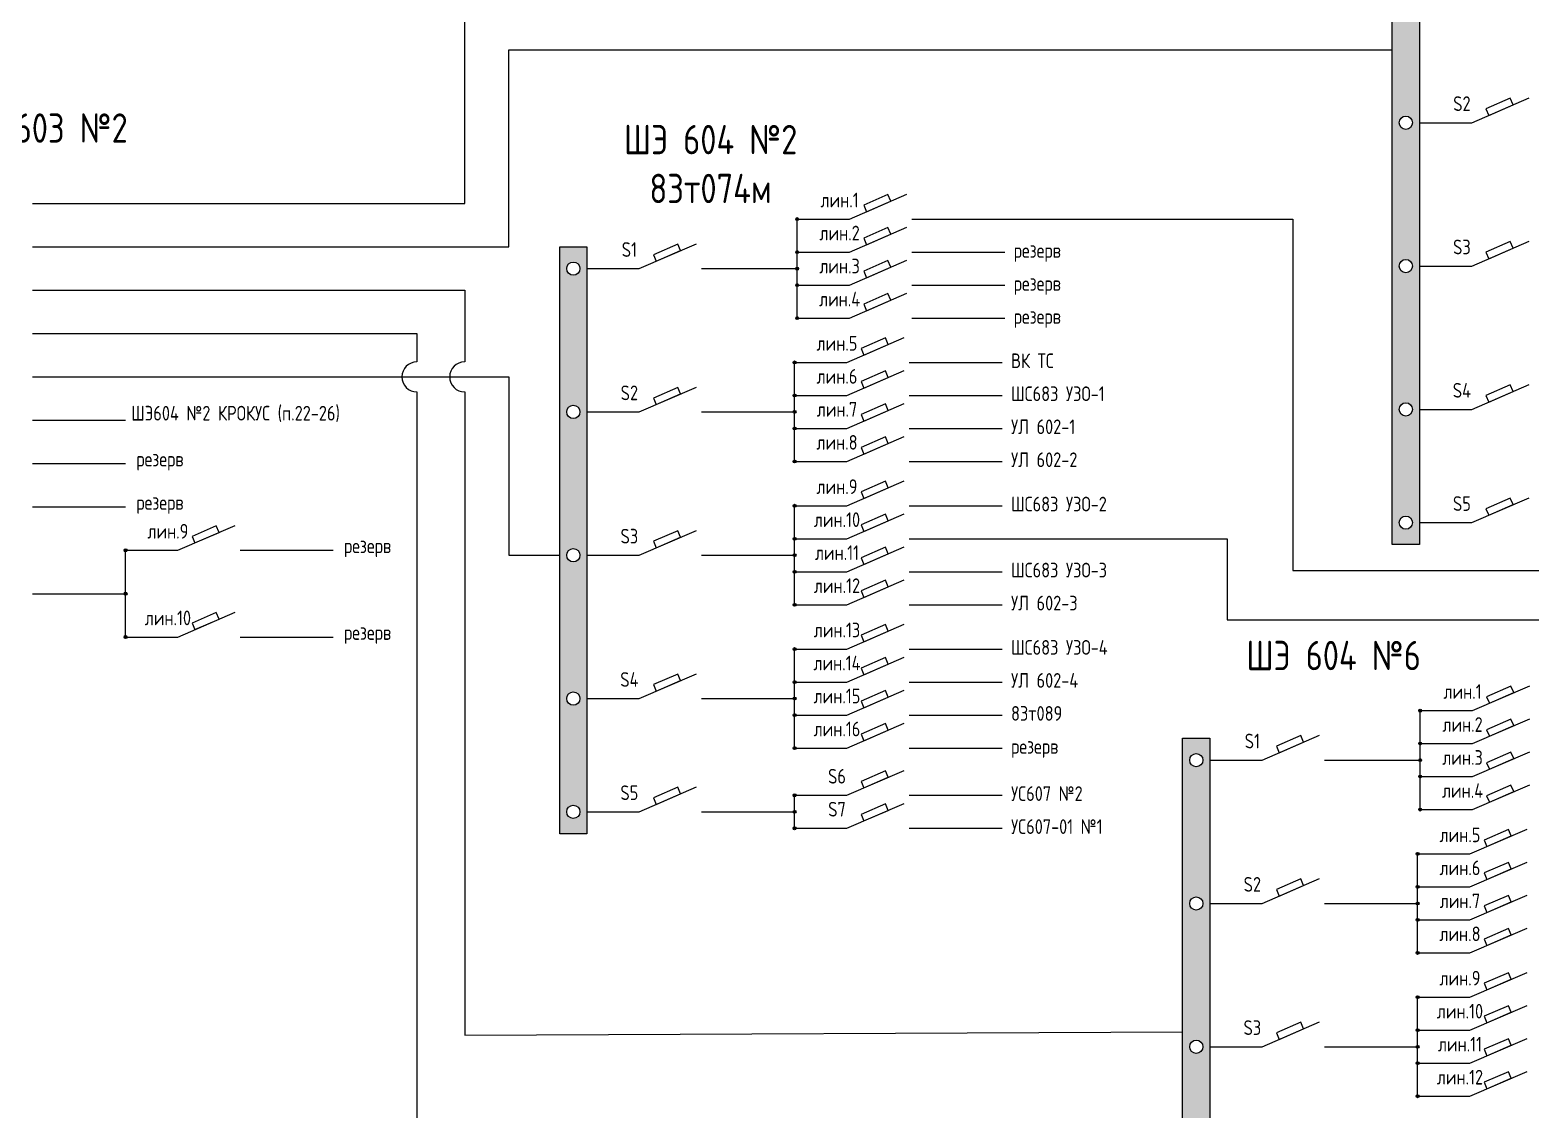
# Model space of a CAD drawing. Header units: millimetres. Extents: x 467 to 777, y 582 to 887.
# Drawn here: x 538.3 to 589.5, y 645.1 to 681.9 of the extents above; entities that cross this region are included whole.
import ezdxf

# ---------------------------------------------------------------- set-up
doc = ezdxf.new("R2010")
doc.units = ezdxf.units.MM
doc.header["$LTSCALE"] = 0.1

msp = doc.modelspace()

# ---------------------------------------------------------------- hatches: boundary and pattern name
h = msp.add_hatch(color=256)
h.paths.add_polyline_path([(585.696, 684.392), (584.765, 684.392), (584.765, 664.372), (585.696, 664.372)])
h.paths.add_polyline_path([(585.004, 673.869, -1), (585.457, 673.869, -1)], flags=16)
h.paths.add_polyline_path([(585.457, 668.98, -1), (585.004, 668.98, -1)], flags=16)
h.paths.add_polyline_path([(585.004, 678.758, -1), (585.457, 678.758, -1)], flags=16)
h.paths.add_polyline_path([(585.457, 665.118, -1), (585.004, 665.118, -1)], flags=16)
h.paths.add_polyline_path([(585.004, 683.646, -1), (585.457, 683.646, -1)], flags=16)
h = msp.add_hatch(color=256)
h.paths.add_polyline_path([(564.528, 675.471), (564.477, 675.471), (564.477, 675.42, 0.414214)], flags=17)
h.paths.add_polyline_path([(564.427, 675.471, 0.414214), (564.477, 675.42), (564.477, 675.471), (564.528, 675.471, 1)])
h = msp.add_hatch(color=256)
h.paths.add_polyline_path([(556.379, 654.508), (557.31, 654.508), (557.31, 674.528), (556.379, 674.528)])
h.paths.add_polyline_path([(556.618, 664.005, -1), (557.071, 664.005, -1)], flags=16)
h.paths.add_polyline_path([(557.071, 659.116, -1), (556.618, 659.116, -1)], flags=16)
h.paths.add_polyline_path([(556.618, 668.894, -1), (557.071, 668.894, -1)], flags=16)
h.paths.add_polyline_path([(557.071, 655.254, -1), (556.618, 655.254, -1)], flags=16)
h.paths.add_polyline_path([(556.618, 673.782, -1), (557.071, 673.782, -1)], flags=16)
h = msp.add_hatch(color=256)
h.paths.add_polyline_path([(564.528, 674.345), (564.477, 674.345), (564.477, 674.295, 0.414214)], flags=17)
h.paths.add_polyline_path([(564.427, 674.345, 0.414214), (564.477, 674.295), (564.477, 674.345), (564.528, 674.345, 1)])
h = msp.add_hatch(color=256)
h.paths.add_polyline_path([(564.528, 673.782), (564.477, 673.782), (564.477, 673.732, 0.414214)], flags=17)
h.paths.add_polyline_path([(564.427, 673.782, 0.414214), (564.477, 673.732), (564.477, 673.782), (564.528, 673.782, 1)])
h = msp.add_hatch(color=256)
h.paths.add_polyline_path([(564.528, 673.22), (564.477, 673.22), (564.477, 673.169, 0.414214)], flags=17)
h.paths.add_polyline_path([(564.427, 673.22, 0.414214), (564.477, 673.169), (564.477, 673.22), (564.528, 673.22, 1)])
h = msp.add_hatch(color=256)
h.paths.add_polyline_path([(564.528, 672.094), (564.477, 672.094), (564.477, 672.044, 0.414214)], flags=17)
h.paths.add_polyline_path([(564.427, 672.094, 0.414214), (564.477, 672.044), (564.477, 672.094), (564.528, 672.094, 1)])
h = msp.add_hatch(color=256)
h.paths.add_polyline_path([(564.439, 670.582), (564.389, 670.582), (564.389, 670.532, 0.414214)], flags=17)
h.paths.add_polyline_path([(564.338, 670.582, 0.414214), (564.389, 670.532), (564.389, 670.582), (564.439, 670.582, 1)])
h = msp.add_hatch(color=256)
h.paths.add_polyline_path([(564.439, 669.456), (564.389, 669.456), (564.389, 669.406, 0.414214)], flags=17)
h.paths.add_polyline_path([(564.338, 669.456, 0.414214), (564.389, 669.406), (564.389, 669.456), (564.439, 669.456, 1)])
h = msp.add_hatch(color=256)
h.paths.add_polyline_path([(564.439, 668.894), (564.389, 668.894), (564.389, 668.843, 0.414214)], flags=17)
h.paths.add_polyline_path([(564.338, 668.894, 0.414214), (564.389, 668.843), (564.389, 668.894), (564.439, 668.894, 1)])
h = msp.add_hatch(color=256)
h.paths.add_polyline_path([(564.439, 668.331), (564.389, 668.331), (564.389, 668.281, 0.414214)], flags=17)
h.paths.add_polyline_path([(564.338, 668.331, 0.414214), (564.389, 668.281), (564.389, 668.331), (564.439, 668.331, 1)])
h = msp.add_hatch(color=256)
h.paths.add_polyline_path([(564.439, 667.205), (564.389, 667.205), (564.389, 667.155, 0.414214)], flags=17)
h.paths.add_polyline_path([(564.338, 667.205, 0.414214), (564.389, 667.155), (564.389, 667.205), (564.439, 667.205, 1)])
h = msp.add_hatch(color=256)
h.paths.add_polyline_path([(564.439, 665.693), (564.389, 665.693), (564.389, 665.643, 0.414214)], flags=17)
h.paths.add_polyline_path([(564.338, 665.693, 0.414214), (564.389, 665.643), (564.389, 665.693), (564.439, 665.693, 1)])
h = msp.add_hatch(color=256)
h.paths.add_polyline_path([(564.439, 664.568), (564.389, 664.568), (564.389, 664.517, 0.414214)], flags=17)
h.paths.add_polyline_path([(564.338, 664.568, 0.414214), (564.389, 664.517), (564.389, 664.568), (564.439, 664.568, 1)])
h = msp.add_hatch(color=256)
h.paths.add_polyline_path([(541.627, 664.173), (541.577, 664.173), (541.577, 664.123, 0.414214)], flags=17)
h.paths.add_polyline_path([(541.526, 664.173, 0.414214), (541.577, 664.123), (541.577, 664.173), (541.627, 664.173, 1)])
h = msp.add_hatch(color=256)
h.paths.add_polyline_path([(564.439, 664.005), (564.389, 664.005), (564.389, 663.955, 0.414214)], flags=17)
h.paths.add_polyline_path([(564.338, 664.005, 0.414214), (564.389, 663.955), (564.389, 664.005), (564.439, 664.005, 1)])
h = msp.add_hatch(color=256)
h.paths.add_polyline_path([(564.439, 663.442), (564.389, 663.442), (564.389, 663.392, 0.414214)], flags=17)
h.paths.add_polyline_path([(564.338, 663.442, 0.414214), (564.389, 663.392), (564.389, 663.442), (564.439, 663.442, 1)])
h = msp.add_hatch(color=256)
h.paths.add_polyline_path([(541.627, 662.694), (541.577, 662.694), (541.577, 662.644, 0.414214)], flags=17)
h.paths.add_polyline_path([(541.526, 662.694, 0.414214), (541.577, 662.644), (541.577, 662.694), (541.627, 662.694, 1)])
h = msp.add_hatch(color=256)
h.paths.add_polyline_path([(564.439, 662.316), (564.389, 662.316), (564.389, 662.266, 0.414214)], flags=17)
h.paths.add_polyline_path([(564.338, 662.316, 0.414214), (564.389, 662.266), (564.389, 662.316), (564.439, 662.316, 1)])
h = msp.add_hatch(color=256)
h.paths.add_polyline_path([(541.627, 661.216), (541.577, 661.216), (541.577, 661.165, 0.414214)], flags=17)
h.paths.add_polyline_path([(541.526, 661.216, 0.414214), (541.577, 661.165), (541.577, 661.216), (541.627, 661.216, 1)])
h = msp.add_hatch(color=256)
h.paths.add_polyline_path([(564.439, 660.805), (564.389, 660.805), (564.389, 660.754, 0.414214)], flags=17)
h.paths.add_polyline_path([(564.338, 660.805, 0.414214), (564.389, 660.754), (564.389, 660.805), (564.439, 660.805, 1)])
h = msp.add_hatch(color=256)
h.paths.add_polyline_path([(564.439, 659.679), (564.389, 659.679), (564.389, 659.629, 0.414214)], flags=17)
h.paths.add_polyline_path([(564.338, 659.679, 0.414214), (564.389, 659.629), (564.389, 659.679), (564.439, 659.679, 1)])
h = msp.add_hatch(color=256)
h.paths.add_polyline_path([(564.439, 659.116), (564.389, 659.116), (564.389, 659.066, 0.414214)], flags=17)
h.paths.add_polyline_path([(564.338, 659.116, 0.414214), (564.389, 659.066), (564.389, 659.116), (564.439, 659.116, 1)])
h = msp.add_hatch(color=256)
h.paths.add_polyline_path([(585.768, 658.705), (585.718, 658.705), (585.718, 658.655, 0.414214)], flags=17)
h.paths.add_polyline_path([(585.668, 658.705, 0.414214), (585.718, 658.655), (585.718, 658.705), (585.768, 658.705, 1)])
h = msp.add_hatch(color=256)
h.paths.add_polyline_path([(564.439, 658.553), (564.389, 658.553), (564.389, 658.503, 0.414214)], flags=17)
h.paths.add_polyline_path([(564.338, 658.553, 0.414214), (564.389, 658.503), (564.389, 658.553), (564.439, 658.553, 1)])
h = msp.add_hatch(color=256)
h.paths.add_polyline_path([(577.62, 637.743), (578.551, 637.743), (578.551, 657.762), (577.62, 657.762)])
h.paths.add_polyline_path([(577.859, 647.24, -1), (578.311, 647.24, -1)], flags=16)
h.paths.add_polyline_path([(578.311, 642.351, -1), (577.859, 642.351, -1)], flags=16)
h.paths.add_polyline_path([(577.859, 652.128, -1), (578.311, 652.128, -1)], flags=16)
h.paths.add_polyline_path([(578.311, 638.488, -1), (577.859, 638.488, -1)], flags=16)
h.paths.add_polyline_path([(577.859, 657.017, -1), (578.311, 657.017, -1)], flags=16)
h = msp.add_hatch(color=256)
h.paths.add_polyline_path([(585.768, 657.58), (585.718, 657.58), (585.718, 657.53, 0.414214)], flags=17)
h.paths.add_polyline_path([(585.668, 657.58, 0.414214), (585.718, 657.53), (585.718, 657.58), (585.768, 657.58, 1)])
h = msp.add_hatch(color=256)
h.paths.add_polyline_path([(564.439, 657.428), (564.389, 657.428), (564.389, 657.377, 0.414214)], flags=17)
h.paths.add_polyline_path([(564.338, 657.428, 0.414214), (564.389, 657.377), (564.389, 657.428), (564.439, 657.428, 1)])
h = msp.add_hatch(color=256)
h.paths.add_polyline_path([(585.768, 657.017), (585.718, 657.017), (585.718, 656.967, 0.414214)], flags=17)
h.paths.add_polyline_path([(585.668, 657.017, 0.414214), (585.718, 656.967), (585.718, 657.017), (585.768, 657.017, 1)])
h = msp.add_hatch(color=256)
h.paths.add_polyline_path([(585.768, 656.454), (585.718, 656.454), (585.718, 656.404, 0.414214)], flags=17)
h.paths.add_polyline_path([(585.668, 656.454, 0.414214), (585.718, 656.404), (585.718, 656.454), (585.768, 656.454, 1)])
h = msp.add_hatch(color=256)
h.paths.add_polyline_path([(564.439, 655.816), (564.389, 655.816), (564.389, 655.766, 0.414214)], flags=17)
h.paths.add_polyline_path([(564.338, 655.816, 0.414214), (564.389, 655.766), (564.389, 655.816), (564.439, 655.816, 1)])
h = msp.add_hatch(color=256)
h.paths.add_polyline_path([(564.439, 655.254), (564.389, 655.254), (564.389, 655.203, 0.414214)], flags=17)
h.paths.add_polyline_path([(564.338, 655.254, 0.414214), (564.389, 655.203), (564.389, 655.254), (564.439, 655.254, 1)])
h = msp.add_hatch(color=256)
h.paths.add_polyline_path([(585.768, 655.329), (585.718, 655.329), (585.718, 655.278, 0.414214)], flags=17)
h.paths.add_polyline_path([(585.668, 655.329, 0.414214), (585.718, 655.278), (585.718, 655.329), (585.768, 655.329, 1)])
h = msp.add_hatch(color=256)
h.paths.add_polyline_path([(564.439, 654.691), (564.389, 654.691), (564.389, 654.641, 0.414214)], flags=17)
h.paths.add_polyline_path([(564.338, 654.691, 0.414214), (564.389, 654.641), (564.389, 654.691), (564.439, 654.691, 1)])
h = msp.add_hatch(color=256)
h.paths.add_polyline_path([(585.68, 653.817), (585.629, 653.817), (585.629, 653.766, 0.414214)], flags=17)
h.paths.add_polyline_path([(585.579, 653.817, 0.414214), (585.629, 653.766), (585.629, 653.817), (585.68, 653.817, 1)])
h = msp.add_hatch(color=256)
h.paths.add_polyline_path([(585.68, 652.691), (585.629, 652.691), (585.629, 652.641, 0.414214)], flags=17)
h.paths.add_polyline_path([(585.579, 652.691, 0.414214), (585.629, 652.641), (585.629, 652.691), (585.68, 652.691, 1)])
h = msp.add_hatch(color=256)
h.paths.add_polyline_path([(585.68, 652.128), (585.629, 652.128), (585.629, 652.078, 0.414214)], flags=17)
h.paths.add_polyline_path([(585.579, 652.128, 0.414214), (585.629, 652.078), (585.629, 652.128), (585.68, 652.128, 1)])
h = msp.add_hatch(color=256)
h.paths.add_polyline_path([(585.68, 651.566), (585.629, 651.566), (585.629, 651.515, 0.414214)], flags=17)
h.paths.add_polyline_path([(585.579, 651.566, 0.414214), (585.629, 651.515), (585.629, 651.566), (585.68, 651.566, 1)])
h = msp.add_hatch(color=256)
h.paths.add_polyline_path([(585.68, 650.44), (585.629, 650.44), (585.629, 650.39, 0.414214)], flags=17)
h.paths.add_polyline_path([(585.579, 650.44, 0.414214), (585.629, 650.39), (585.629, 650.44), (585.68, 650.44, 1)])
h = msp.add_hatch(color=256)
h.paths.add_polyline_path([(585.68, 648.928), (585.629, 648.928), (585.629, 648.878, 0.414214)], flags=17)
h.paths.add_polyline_path([(585.579, 648.928, 0.414214), (585.629, 648.878), (585.629, 648.928), (585.68, 648.928, 1)])
h = msp.add_hatch(color=256)
h.paths.add_polyline_path([(585.68, 647.802), (585.629, 647.802), (585.629, 647.752, 0.414214)], flags=17)
h.paths.add_polyline_path([(585.579, 647.802, 0.414214), (585.629, 647.752), (585.629, 647.802), (585.68, 647.802, 1)])
h = msp.add_hatch(color=256)
h.paths.add_polyline_path([(585.68, 647.24), (585.629, 647.24), (585.629, 647.189, 0.414214)], flags=17)
h.paths.add_polyline_path([(585.579, 647.24, 0.414214), (585.629, 647.189), (585.629, 647.24), (585.68, 647.24, 1)])
h = msp.add_hatch(color=256)
h.paths.add_polyline_path([(585.68, 646.677), (585.629, 646.677), (585.629, 646.627, 0.414214)], flags=17)
h.paths.add_polyline_path([(585.579, 646.677, 0.414214), (585.629, 646.627), (585.629, 646.677), (585.68, 646.677, 1)])
h = msp.add_hatch(color=256)
h.paths.add_polyline_path([(585.68, 645.551), (585.629, 645.551), (585.629, 645.501, 0.414214)], flags=17)
h.paths.add_polyline_path([(585.579, 645.551, 0.414214), (585.629, 645.501), (585.629, 645.551), (585.68, 645.551, 1)])

# ---------------------------------------------------------------- linework, layer by layer
for p, q in [((553.14, 676.003), (553.14, 692.34)), ((554.65, 679.555), (554.65, 681.245)), ((554.65, 681.245), (584.765, 681.245)), ((554.65, 674.524), (554.65, 679.555)), ((585.696, 678.758), (587.48, 678.758)), ((538.408, 676.003), (541.577, 676.003)), ((541.577, 676.003), (553.14, 676.003)), ((564.477, 675.471), (566.262, 675.471)), ((564.477, 672.094), (564.477, 675.471)), ((568.388, 675.471), (571.556, 675.471)), ((571.556, 675.471), (581.372, 675.471)), ((581.372, 675.471), (581.372, 663.484)), ((538.408, 674.524), (541.577, 674.524)), ((541.577, 674.524), (554.65, 674.524)), ((564.477, 674.345), (566.262, 674.345)), ((568.388, 674.345), (571.556, 674.345)), ((557.31, 673.782), (559.094, 673.782)), ((561.22, 673.782), (564.477, 673.782)), ((585.696, 673.869), (587.48, 673.869)), ((538.408, 673.046), (541.577, 673.046)), ((539.993, 673.046), (553.14, 673.046)), ((553.14, 673.046), (553.14, 670.599)), ((564.477, 673.22), (566.262, 673.22)), ((568.388, 673.22), (571.556, 673.22)), ((564.477, 672.094), (566.262, 672.094)), ((568.388, 672.094), (571.556, 672.094)), ((538.408, 671.567), (541.577, 671.567)), ((541.577, 671.567), (551.511, 671.567)), ((551.511, 671.567), (551.511, 670.599)), ((564.389, 670.582), (566.173, 670.582)), ((564.389, 667.205), (564.389, 670.582)), ((568.299, 670.582), (571.468, 670.582)), ((538.408, 670.088), (541.577, 670.088)), ((541.577, 670.088), (554.65, 670.088)), ((554.65, 670.088), (554.65, 664.005)), ((551.511, 669.577), (551.511, 619.916)), ((553.14, 669.577), (553.14, 647.639)), ((564.389, 669.456), (566.173, 669.456)), ((568.299, 669.456), (571.468, 669.456)), ((557.31, 668.894), (559.094, 668.894)), ((561.22, 668.894), (564.389, 668.894)), ((585.696, 668.98), (587.48, 668.98)), ((538.408, 668.609), (541.577, 668.609)), ((564.389, 668.331), (566.173, 668.331)), ((568.299, 668.331), (571.468, 668.331)), ((538.408, 667.131), (541.577, 667.131)), ((564.389, 667.205), (566.173, 667.205)), ((568.299, 667.205), (571.468, 667.205)), ((538.408, 665.652), (541.577, 665.652)), ((564.389, 665.693), (566.173, 665.693)), ((564.389, 662.316), (564.389, 665.693)), ((568.299, 665.693), (571.468, 665.693)), ((585.696, 665.118), (587.48, 665.118)), ((564.389, 664.568), (566.173, 664.568)), ((568.299, 664.568), (571.468, 664.568)), ((571.468, 664.568), (579.14, 664.568)), ((579.14, 664.568), (579.14, 661.799)), ((541.577, 664.173), (543.361, 664.173)), ((541.577, 661.216), (541.577, 664.173)), ((545.487, 664.173), (548.656, 664.173)), ((554.65, 664.005), (556.379, 664.005)), ((557.31, 664.005), (559.094, 664.005)), ((561.22, 664.005), (564.389, 664.005)), ((564.389, 663.442), (566.173, 663.442)), ((568.299, 663.442), (571.468, 663.442)), ((581.372, 663.484), (619.287, 663.484)), ((538.408, 662.694), (541.577, 662.694)), ((564.389, 662.316), (566.173, 662.316)), ((568.299, 662.316), (571.468, 662.316)), ((579.14, 661.799), (614.711, 661.799)), ((541.577, 661.216), (543.361, 661.216)), ((545.487, 661.216), (548.656, 661.216)), ((564.389, 660.805), (566.173, 660.805)), ((564.389, 657.428), (564.389, 660.805)), ((568.299, 660.805), (571.468, 660.805)), ((564.389, 659.679), (566.173, 659.679)), ((568.299, 659.679), (571.468, 659.679)), ((557.31, 659.116), (559.094, 659.116)), ((561.22, 659.116), (564.389, 659.116)), ((585.718, 658.705), (587.503, 658.705)), ((585.718, 655.329), (585.718, 658.705)), ((564.389, 658.553), (566.173, 658.553)), ((568.299, 658.553), (571.468, 658.553)), ((564.389, 657.428), (566.173, 657.428)), ((568.299, 657.428), (571.468, 657.428)), ((585.718, 657.58), (587.503, 657.58)), ((578.551, 657.017), (580.335, 657.017)), ((582.461, 657.017), (585.718, 657.017)), ((585.718, 656.454), (587.503, 656.454)), ((564.389, 655.816), (566.173, 655.816)), ((564.389, 654.691), (564.389, 655.816)), ((568.299, 655.816), (571.468, 655.816)), ((557.31, 655.254), (559.094, 655.254)), ((561.22, 655.254), (564.389, 655.254)), ((585.718, 655.329), (587.503, 655.329)), ((564.389, 654.691), (566.173, 654.691)), ((568.299, 654.691), (571.468, 654.691)), ((585.629, 653.817), (587.414, 653.817)), ((585.629, 650.44), (585.629, 653.817)), ((585.629, 652.691), (587.414, 652.691)), ((578.551, 652.128), (580.335, 652.128)), ((582.461, 652.128), (585.629, 652.128)), ((585.629, 651.566), (587.414, 651.566)), ((585.629, 650.44), (587.414, 650.44)), ((585.629, 648.928), (587.414, 648.928)), ((585.629, 645.551), (585.629, 648.928)), ((553.14, 647.639), (577.62, 647.753)), ((585.629, 647.802), (587.414, 647.802)), ((578.551, 647.24), (580.335, 647.24)), ((582.461, 647.24), (585.629, 647.24)), ((585.629, 646.677), (587.414, 646.677)), ((585.629, 645.551), (587.414, 645.551))]:
    msp.add_line(p, q)
at = {"lineweight": 15}
for p, q in [((587.48, 678.758), (589.429, 679.607)), ((566.262, 675.471), (568.211, 676.32)), ((566.262, 674.345), (568.211, 675.194)), ((559.094, 673.782), (561.044, 674.631)), ((587.48, 673.869), (589.429, 674.718)), ((566.262, 673.22), (568.211, 674.069)), ((566.262, 672.094), (568.211, 672.943)), ((566.173, 670.582), (568.122, 671.431)), ((566.173, 669.456), (568.122, 670.306)), ((559.094, 668.894), (561.044, 669.743)), ((587.48, 668.98), (589.429, 669.829)), ((566.173, 668.331), (568.122, 669.18)), ((566.173, 667.205), (568.122, 668.054)), ((566.173, 665.693), (568.122, 666.542)), ((587.48, 665.118), (589.429, 665.967)), ((566.173, 664.568), (568.122, 665.417)), ((543.361, 664.173), (545.31, 665.022)), ((559.094, 664.005), (561.044, 664.854)), ((566.173, 663.442), (568.122, 664.291)), ((566.173, 662.316), (568.122, 663.166)), ((543.361, 661.216), (545.31, 662.065)), ((566.173, 660.805), (568.122, 661.654)), ((566.173, 659.679), (568.122, 660.528)), ((559.094, 659.116), (561.044, 659.965)), ((566.173, 658.553), (568.122, 659.403)), ((587.503, 658.705), (589.452, 659.555)), ((566.173, 657.428), (568.122, 658.277)), ((587.503, 657.58), (589.452, 658.429)), ((580.335, 657.017), (582.284, 657.866)), ((587.503, 656.454), (589.452, 657.303)), ((566.173, 655.816), (568.122, 656.666)), ((559.094, 655.254), (561.044, 656.103)), ((587.503, 655.329), (589.452, 656.178)), ((566.173, 654.691), (568.122, 655.54)), ((587.414, 653.817), (589.363, 654.666)), ((587.414, 652.691), (589.363, 653.54)), ((580.335, 652.128), (582.284, 652.978)), ((587.414, 651.566), (589.363, 652.415)), ((587.414, 650.44), (589.363, 651.289)), ((587.414, 648.928), (589.363, 649.777)), ((587.414, 647.802), (589.363, 648.652)), ((580.335, 647.24), (582.284, 648.089)), ((587.414, 646.677), (589.363, 647.526)), ((587.414, 645.551), (589.363, 646.4))]:
    msp.add_line(p, q, dxfattribs=at)
for points in [[(584.765, 684.392), (585.696, 684.392), (585.696, 664.372), (584.765, 664.372)], [(588.059, 679.01), (588.888, 679.371), (588.791, 679.594), (587.962, 679.233)], [(566.841, 675.723), (567.67, 676.084), (567.573, 676.307), (566.744, 675.946)], [(566.841, 674.597), (567.67, 674.959), (567.573, 675.182), (566.744, 674.821)], [(556.379, 674.528), (557.31, 674.528), (557.31, 654.508), (556.379, 654.508)], [(559.673, 674.034), (560.503, 674.396), (560.405, 674.619), (559.576, 674.258)], [(588.059, 674.121), (588.888, 674.482), (588.791, 674.706), (587.962, 674.344)], [(566.841, 673.472), (567.67, 673.833), (567.573, 674.056), (566.744, 673.695)], [(566.841, 672.346), (567.67, 672.707), (567.573, 672.931), (566.744, 672.569)], [(566.752, 670.834), (567.581, 671.195), (567.484, 671.419), (566.655, 671.057)], [(566.752, 669.709), (567.581, 670.07), (567.484, 670.293), (566.655, 669.932)], [(559.673, 669.146), (560.503, 669.507), (560.405, 669.73), (559.576, 669.369)], [(588.059, 669.232), (588.888, 669.594), (588.791, 669.817), (587.962, 669.456)], [(566.752, 668.583), (567.581, 668.944), (567.484, 669.168), (566.655, 668.806)], [(566.752, 667.457), (567.581, 667.819), (567.484, 668.042), (566.655, 667.681)], [(566.752, 665.945), (567.581, 666.307), (567.484, 666.53), (566.655, 666.169)], [(588.059, 665.37), (588.888, 665.731), (588.791, 665.954), (587.962, 665.593)], [(566.752, 664.82), (567.581, 665.181), (567.484, 665.404), (566.655, 665.043)], [(543.94, 664.425), (544.769, 664.786), (544.672, 665.01), (543.843, 664.648)], [(559.673, 664.257), (560.503, 664.618), (560.405, 664.842), (559.576, 664.48)], [(566.752, 663.694), (567.581, 664.056), (567.484, 664.279), (566.655, 663.918)], [(566.752, 662.569), (567.581, 662.93), (567.484, 663.153), (566.655, 662.792)], [(543.94, 661.468), (544.769, 661.829), (544.672, 662.052), (543.843, 661.691)], [(566.752, 661.057), (567.581, 661.418), (567.484, 661.641), (566.655, 661.28)], [(566.752, 659.931), (567.581, 660.292), (567.484, 660.516), (566.655, 660.154)], [(559.673, 659.368), (560.503, 659.73), (560.405, 659.953), (559.576, 659.592)], [(566.752, 658.806), (567.581, 659.167), (567.484, 659.39), (566.655, 659.029)], [(588.082, 658.958), (588.911, 659.319), (588.814, 659.542), (587.984, 659.181)], [(566.752, 657.68), (567.581, 658.041), (567.484, 658.264), (566.655, 657.903)], [(588.082, 657.832), (588.911, 658.193), (588.814, 658.417), (587.984, 658.055)], [(577.62, 657.762), (578.551, 657.762), (578.551, 637.743), (577.62, 637.743)], [(580.914, 657.269), (581.743, 657.631), (581.646, 657.854), (580.817, 657.493)], [(588.082, 656.706), (588.911, 657.068), (588.814, 657.291), (587.984, 656.93)], [(566.752, 656.069), (567.581, 656.43), (567.484, 656.653), (566.655, 656.292)], [(559.673, 655.506), (560.503, 655.867), (560.405, 656.09), (559.576, 655.729)], [(588.082, 655.581), (588.911, 655.942), (588.814, 656.165), (587.984, 655.804)], [(566.752, 654.943), (567.581, 655.304), (567.484, 655.528), (566.655, 655.166)], [(587.993, 654.069), (588.822, 654.43), (588.725, 654.653), (587.896, 654.292)], [(587.993, 652.943), (588.822, 653.305), (588.725, 653.528), (587.896, 653.167)], [(580.914, 652.381), (581.743, 652.742), (581.646, 652.965), (580.817, 652.604)], [(587.993, 651.818), (588.822, 652.179), (588.725, 652.402), (587.896, 652.041)], [(587.993, 650.692), (588.822, 651.053), (588.725, 651.277), (587.896, 650.915)], [(587.993, 649.18), (588.822, 649.542), (588.725, 649.765), (587.896, 649.404)], [(587.993, 648.055), (588.822, 648.416), (588.725, 648.639), (587.896, 648.278)], [(580.914, 647.492), (581.743, 647.853), (581.646, 648.076), (580.817, 647.715)], [(587.993, 646.929), (588.822, 647.29), (588.725, 647.514), (587.896, 647.152)], [(587.993, 645.803), (588.822, 646.165), (588.725, 646.388), (587.896, 646.027)]]:
    msp.add_lwpolyline(points, close=True)
for centre, radius in [((585.23, 678.758), 0.226), ((564.477, 675.471), 0.0503), ((556.844, 673.782), 0.226), ((564.477, 674.345), 0.0503), ((585.23, 673.869), 0.226), ((564.477, 673.782), 0.0503), ((564.477, 673.22), 0.0503), ((564.477, 672.094), 0.0503), ((564.389, 670.582), 0.0503), ((564.389, 669.456), 0.0503), ((556.844, 668.894), 0.226), ((564.389, 668.894), 0.0503), ((585.23, 668.98), 0.226), ((564.389, 668.331), 0.0503), ((564.389, 667.205), 0.0503), ((564.389, 665.693), 0.0503), ((585.23, 665.118), 0.226), ((564.389, 664.568), 0.0503), ((541.577, 664.173), 0.0503), ((556.844, 664.005), 0.226), ((564.389, 664.005), 0.0503), ((564.389, 663.442), 0.0503), ((541.577, 662.694), 0.0503), ((564.389, 662.316), 0.0503), ((541.577, 661.216), 0.0503), ((564.389, 660.805), 0.0503), ((564.389, 659.679), 0.0503), ((556.844, 659.116), 0.226), ((564.389, 659.116), 0.0503), ((585.718, 658.705), 0.0503), ((564.389, 658.553), 0.0503), ((585.718, 657.58), 0.0503), ((564.389, 657.428), 0.0503), ((578.085, 657.017), 0.226), ((585.718, 657.017), 0.0503), ((585.718, 656.454), 0.0503), ((564.389, 655.816), 0.0503), ((556.844, 655.254), 0.226), ((564.389, 655.254), 0.0503), ((585.718, 655.329), 0.0503), ((564.389, 654.691), 0.0503), ((585.629, 653.817), 0.0503), ((585.629, 652.691), 0.0503), ((578.085, 652.128), 0.226), ((585.629, 652.128), 0.0503), ((585.629, 651.566), 0.0503), ((585.629, 650.44), 0.0503), ((585.629, 648.928), 0.0503), ((578.085, 647.24), 0.226), ((585.629, 647.802), 0.0503), ((585.629, 647.24), 0.0503), ((585.629, 646.677), 0.0503), ((585.629, 645.551), 0.0503)]:
    msp.add_circle(centre, radius)
for centre in [(551.511, 670.088), (553.14, 670.088)]:
    msp.add_arc(centre, 0.511, 90, 270)

# ---------------------------------------------------------------- texts
for s, insert, char_height, width, attachment_point in [('{\\fGOST|b0|i0|c204|p34;S2}', (587.141, 679.409), 0.5, 8.14451, 5), ('{\\fGOST|b0|i0|c204|p34;ШЭ 603 №2}', (538.713, 678.577), 1, 9.68531, 5), ('{\\fGOST|b0|i0|c204|p34;ШЭ 604 №2\\P83т074м}', (561.525, 677.35), 1, 9.68531, 5), ('{\\fGOST|b0|i0|c204|p34;лин.1}', (565.923, 676.122), 0.5, 8.14451, 5), ('{\\fGOST|b0|i0|c204|p34;лин.2}', (565.923, 674.996), 0.5, 8.14451, 5), ('{\\fGOST|b0|i0|c204|p34;S1}', (558.755, 674.433), 0.5, 8.14451, 5), ('{\\fGOST|b0|i0|c204|p34;резерв}', (571.858, 674.652), 0.5, 8.14451, 1), ('{\\fGOST|b0|i0|c204|p34;S3}', (587.141, 674.52), 0.5, 8.14451, 5), ('{\\fGOST|b0|i0|c204|p34;лин.3}', (565.923, 673.871), 0.5, 8.14451, 5), ('{\\fGOST|b0|i0|c204|p34;лин.4}', (565.923, 672.745), 0.5, 8.14451, 5), ('{\\fGOST|b0|i0|c204|p34;резерв}', (571.858, 673.527), 0.5, 8.14451, 1), ('{\\fGOST|b0|i0|c204|p34;резерв}', (571.858, 672.401), 0.5, 8.14451, 1), ('{\\fGOST|b0|i0|c204|p34;лин.5}', (565.834, 671.233), 0.5, 8.14451, 5), ('{\\fGOST|b0|i0|c204|p34;ВК ТС}', (571.769, 670.889), 0.5, 8.14451, 1), ('{\\fGOST|b0|i0|c204|p34;лин.6}', (565.834, 670.107), 0.5, 8.14451, 5), ('{\\fGOST|b0|i0|c204|p34;S2}', (558.755, 669.545), 0.5, 8.14451, 5), ('{\\fGOST|b0|i0|c204|p34;ШС683 УЗО-1}', (571.769, 669.764), 0.5, 8.14451, 1), ('{\\fGOST|b0|i0|c204|p34;S4}', (587.141, 669.631), 0.5, 8.14451, 5), ('{\\fGOST|b0|i0|c204|p34;ШЭ604 №2 КРОКУС (п.22-26)}', (541.769, 668.826), 0.5, 8.14451, 4), ('{\\fGOST|b0|i0|c204|p34;лин.7}', (565.834, 668.982), 0.5, 8.14451, 5), ('{\\fGOST|b0|i0|c204|p34;УЛ 602-1}', (571.769, 668.638), 0.5, 8.14451, 1), ('{\\fGOST|b0|i0|c204|p34;лин.8}', (565.834, 667.856), 0.5, 8.14451, 5), ('{\\fGOST|b0|i0|c204|p34;резерв}', (542.749, 667.217), 0.5, 8.14451, 5), ('{\\fGOST|b0|i0|c204|p34;УЛ 602-2}', (571.769, 667.513), 0.5, 8.14451, 1), ('{\\fGOST|b0|i0|c204|p34;лин.9}', (565.834, 666.344), 0.5, 8.14451, 5), ('{\\fGOST|b0|i0|c204|p34;резерв}', (542.749, 665.738), 0.5, 8.14451, 5), ('{\\fGOST|b0|i0|c204|p34;ШС683 УЗО-2}', (571.769, 666.001), 0.5, 8.14451, 1), ('{\\fGOST|b0|i0|c204|p34;S5}', (587.141, 665.769), 0.5, 8.14451, 5), ('{\\fGOST|b0|i0|c204|p34;лин.10}', (565.834, 665.219), 0.5, 8.14451, 5), ('{\\fGOST|b0|i0|c204|p34;лин.9}', (543.022, 664.824), 0.5, 8.14451, 5), ('{\\fGOST|b0|i0|c204|p34;S3}', (558.755, 664.656), 0.5, 8.14451, 5), ('{\\fGOST|b0|i0|c204|p34;резерв}', (549.828, 664.259), 0.5, 8.14451, 5), ('{\\fGOST|b0|i0|c204|p34;лин.11}', (565.834, 664.093), 0.5, 8.14451, 5), ('{\\fGOST|b0|i0|c204|p34;ШС683 УЗО-3}', (571.769, 663.749), 0.5, 8.14451, 1), ('{\\fGOST|b0|i0|c204|p34;лин.12}', (565.834, 662.967), 0.5, 8.14451, 5), ('{\\fGOST|b0|i0|c204|p34;УЛ 602-3}', (571.769, 662.624), 0.5, 8.14451, 1), ('{\\fGOST|b0|i0|c204|p34;лин.10}', (543.022, 661.867), 0.5, 8.14451, 5), ('{\\fGOST|b0|i0|c204|p34;лин.13}', (565.834, 661.456), 0.5, 8.14451, 5), ('{\\fGOST|b0|i0|c204|p34;резерв}', (549.828, 661.302), 0.5, 8.14451, 5), ('{\\fGOST|b0|i0|c204|p34;ШС683 УЗО-4}', (571.769, 661.112), 0.5, 8.14451, 1), ('{\\fGOST|b0|i0|c204|p34;ШЭ 604 №6}', (582.766, 660.585), 1, 9.68531, 5), ('{\\fGOST|b0|i0|c204|p34;лин.14}', (565.834, 660.33), 0.5, 8.14451, 5), ('{\\fGOST|b0|i0|c204|p34;S4}', (558.755, 659.767), 0.5, 8.14451, 5), ('{\\fGOST|b0|i0|c204|p34;УЛ 602-4}', (571.769, 659.986), 0.5, 8.14451, 1), ('{\\fGOST|b0|i0|c204|p34;лин.15}', (565.834, 659.204), 0.5, 8.14451, 5), ('{\\fGOST|b0|i0|c204|p34;лин.1}', (587.163, 659.357), 0.5, 8.14451, 5), ('{\\fGOST|b0|i0|c204|p34;83т089}', (571.769, 658.861), 0.5, 8.14451, 1), ('{\\fGOST|b0|i0|c204|p34;лин.16}', (565.834, 658.079), 0.5, 8.14451, 5), ('{\\fGOST|b0|i0|c204|p34;лин.2}', (587.163, 658.231), 0.5, 8.14451, 5), ('{\\fGOST|b0|i0|c204|p34;резерв}', (571.769, 657.735), 0.5, 8.14451, 1), ('{\\fGOST|b0|i0|c204|p34;S1}', (579.996, 657.668), 0.5, 8.14451, 5), ('{\\fGOST|b0|i0|c204|p34;лин.3}', (587.163, 657.105), 0.5, 8.14451, 5), ('{\\fGOST|b0|i0|c0|p34;S6}', (565.834, 656.467), 0.5, 8.14451, 5), ('{\\fGOST|b0|i0|c204|p34;S5}', (558.755, 655.905), 0.5, 8.14451, 5), ('{\\fGOST|b0|i0|c204|p34;УС607 №2}', (571.769, 656.124), 0.5, 8.14451, 1), ('{\\fGOST|b0|i0|c204|p34;лин.4}', (587.163, 655.98), 0.5, 8.14451, 5), ('{\\fGOST|b0|i0|c0|p34;S7}', (565.834, 655.342), 0.5, 8.14451, 5), ('{\\fGOST|b0|i0|c204|p34;УС607-01 №1}', (571.769, 654.998), 0.5, 8.14451, 1), ('{\\fGOST|b0|i0|c204|p34;лин.5}', (587.075, 654.468), 0.5, 8.14451, 5), ('{\\fGOST|b0|i0|c204|p34;лин.6}', (587.075, 653.342), 0.5, 8.14451, 5), ('{\\fGOST|b0|i0|c204|p34;S2}', (579.996, 652.779), 0.5, 8.14451, 5), ('{\\fGOST|b0|i0|c204|p34;лин.7}', (587.075, 652.217), 0.5, 8.14451, 5), ('{\\fGOST|b0|i0|c204|p34;лин.8}', (587.075, 651.091), 0.5, 8.14451, 5), ('{\\fGOST|b0|i0|c204|p34;лин.9}', (587.075, 649.579), 0.5, 8.14451, 5), ('{\\fGOST|b0|i0|c204|p34;лин.10}', (587.075, 648.453), 0.5, 8.14451, 5), ('{\\fGOST|b0|i0|c204|p34;S3}', (579.996, 647.891), 0.5, 8.14451, 5), ('{\\fGOST|b0|i0|c204|p34;лин.11}', (587.075, 647.328), 0.5, 8.14451, 5), ('{\\fGOST|b0|i0|c204|p34;лин.12}', (587.075, 646.202), 0.5, 8.14451, 5)]:
    msp.add_mtext(s, dxfattribs=dict(insert=insert, char_height=char_height, width=width, attachment_point=attachment_point))

doc.saveas('drawing.dxf')
